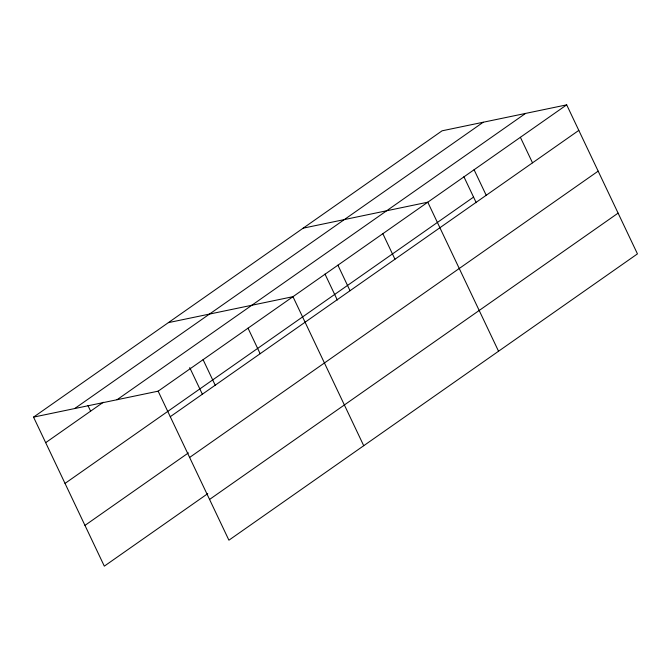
<?xml version="1.0" encoding="UTF-8"?>
<svg xmlns="http://www.w3.org/2000/svg" width="671" height="671" viewBox="0 0 671 671"><rect width="100%" height="100%" fill="white"/><g stroke="black" fill="none" stroke-linecap="round" stroke-linejoin="round"><path stroke-width="1.01" d="M33.55 417.119L442.088 130.811L566.685 104.852L637.45 253.881L228.912 540.189L158.146 391.168L33.55 417.119L104.315 566.148L207.758 493.646M74.666 408.555L483.212 122.248M45.678 442.659L103.334 402.248M117.031 399.731L525.569 113.416M158.146 391.168L566.685 104.852M65.028 483.405L473.567 197.098M170.275 416.699L578.813 130.392M84.965 525.393L188.408 452.9M189.625 457.454L598.163 171.139M209.562 499.442L618.1 213.126M303.191 228.157L427.779 202.197L498.545 351.227M168.371 322.642L292.967 296.683L363.724 445.712M520.386 137.303L532.514 162.835M474.087 169.755L486.207 195.286M463.887 176.716L476.225 202.692M382.847 233.693L394.967 259.232M337.907 265.188L350.027 290.728M324.99 274.07L337.32 300.038M248.027 328.178L260.147 353.709M203.087 359.673L215.206 385.204M189.725 367.624L202.499 394.523M87.918 405.485L90.619 411.164"/></g></svg>
